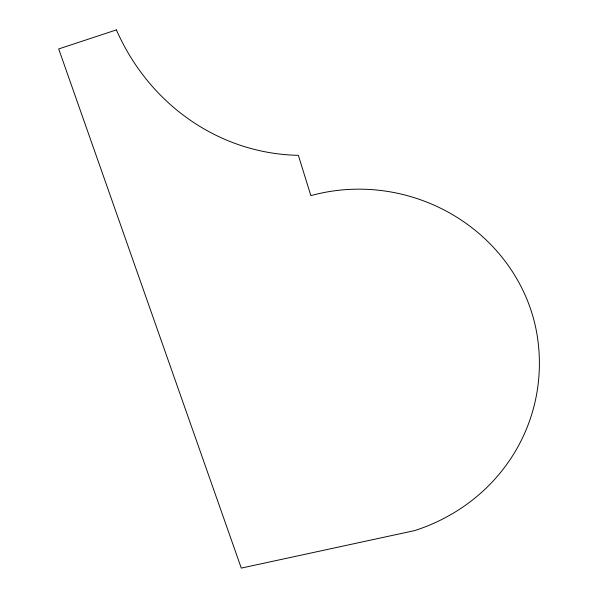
<?xml version="1.0" encoding="UTF-8"?>
<svg xmlns="http://www.w3.org/2000/svg" width="598" height="598" viewBox="0 0 598 598"><rect width="100%" height="100%" fill="white"/><g stroke="black" fill="none" stroke-linecap="round" stroke-linejoin="round"><path stroke-width="0.9" d="M116.393 29.9L58.694 48.939L241.286 568.1L414.743 530.568A193.804 182.405 19.7 0 0 537.318 336.382A175.364 165.287 17.4 0 0 310.863 195.643L298.357 155.323A217.41 205.002 -89.4 0 1 116.393 29.9"/></g></svg>
